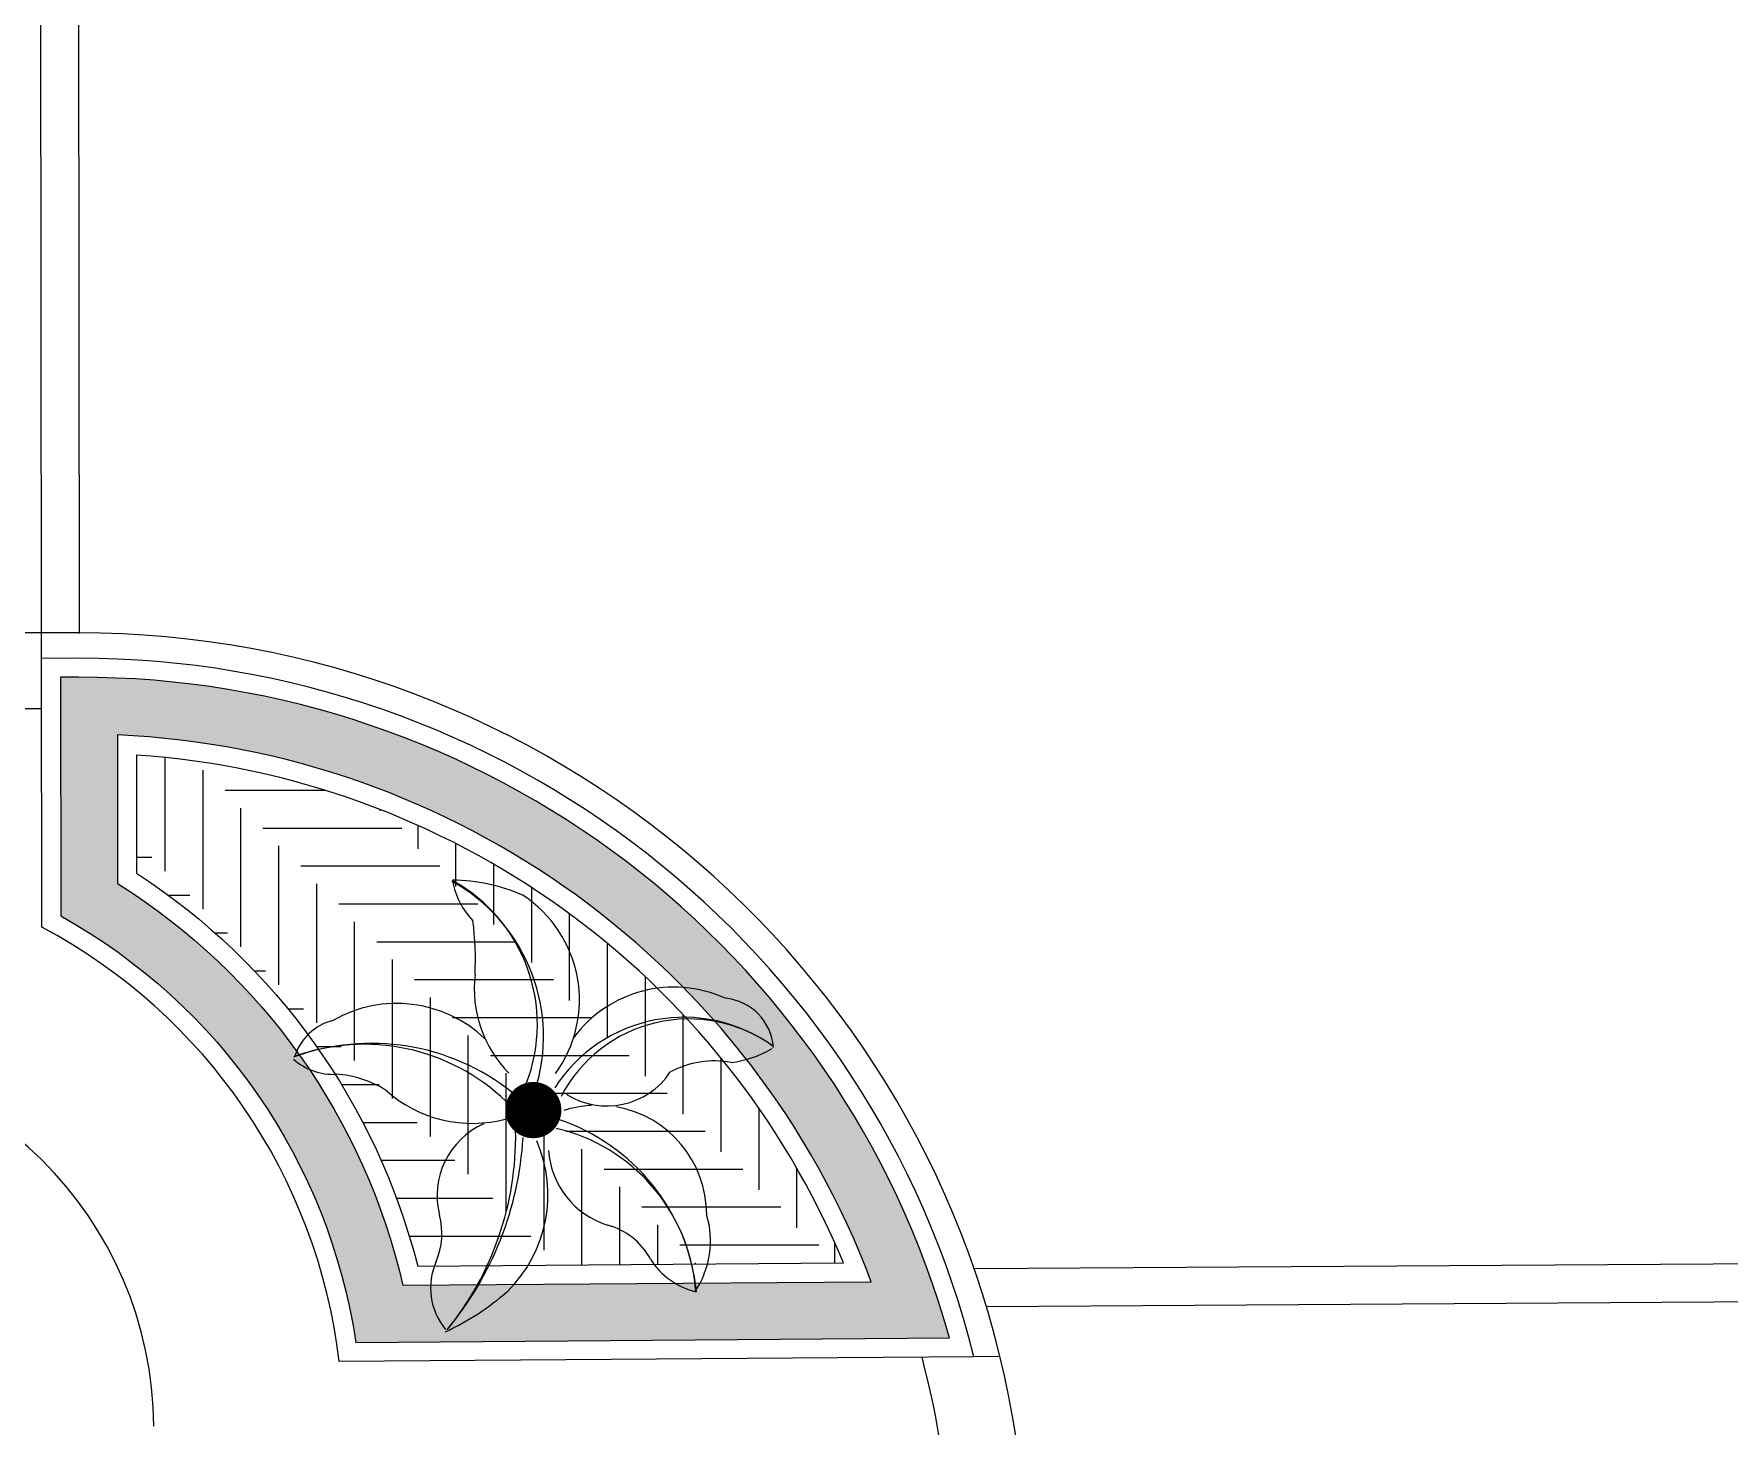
# Model space of a CAD drawing. Header units: feet. Extents: x 919634 to 928945, y 707022 to 708026.
# Drawn here: x 920552.63 to 920597.37, y 707448.22 to 707484.96 of the extents above; entities that cross this region are included whole.
import ezdxf

# ---------------------------------------------------------------- set-up
doc = ezdxf.new("R2010")
doc.units = ezdxf.units.FT
doc.header["$LTSCALE"] = 20
doc.header["$MEASUREMENT"] = 0
for name, color, linetype in [('-u-site-xref', 7, 'Continuous'), ('L-002', 15, 'Continuous'), ('LK-TREE-013M', 6, 'Continuous'), ('LK-TREE-035M', 123, 'Continuous'), ('LK-TREE-TRNK', 32, 'Continuous'), ('LP-PATT-GRND', 251, 'Continuous'), ('LP-PATT-SHAR', 4, 'Continuous'), ('LP-SHAR-BRDR-CONT', 123, 'Continuous'), ('LP-TREE', 15, 'Continuous'), ('Site Plan$0$SP-PAVERS-BANDS', 251, 'Continuous')]:
    doc.layers.add(name, color=color, linetype=linetype)
doc.layers.add('Site Plan$0$SP-CURB', color=3, linetype='Continuous', lineweight=25)
doc.layers.add('Site Plan$0$SP-SIDEWALK', color=2, linetype='Continuous', lineweight=25)
doc.layers.get('-u-site-xref').off()

# ---------------------------------------------------------------- blocks, each defined once
blk = doc.blocks.new('Site Plan')
at = {"layer": 'Site Plan$0$SP-CURB'}
for p, q in [((920553.812, 707469.153), (920539.858, 707469.14)), ((920552.836, 707468.482), (920552.835, 707469.152)), ((920553.812, 707468.483), (920552.836, 707468.482)), ((920578.129, 707450.056), (920577.44, 707450.051))]:
    blk.add_line(p, q, dxfattribs=at)
for radius, start in [(25, 8.3998), (24.33, 14.0281)]:
    blk.add_arc((920553.835, 707444.153), radius, start, 90.0544, dxfattribs=at)
at = {"layer": 'Site Plan$0$SP-PAVERS-BANDS'}
for p, q in [((920553.835, 707469.137, 0), (920553.806, 707496.762, 0)), ((920552.835, 707469.136, 0), (920552.807, 707495.865, 0)), ((920577.46, 707452.378, 0), (920604.256, 707452.546, 0)), ((920577.782, 707451.38, 0), (920603.928, 707451.544, 0))]:
    blk.add_line(p, q, dxfattribs=at)
at = {"layer": 'Site Plan$0$SP-SIDEWALK'}
for p, q in [((920552.844, 707461.387), (920552.836, 707468.482)), ((920552.838, 707467.152), (920546.838, 707467.147)), ((920577.44, 707450.051), (920560.689, 707449.926))]:
    blk.add_line(p, q, dxfattribs=at)
for centre, radius, start, end in [((920545.796, 707448.146), 15, 6.8163, 61.9736), ((920545.796, 707448.146), 10, 0.4232, 90.0544), ((920553.835, 707444.153), 23, 2.2245, 14.8311)]:
    blk.add_arc(centre, radius, start, end, dxfattribs=at)
blk = doc.blocks.new('TREE-PALM-041')
at = {"layer": 'LK-TREE-013M'}
for centre, radius, start, end in [((-0.372, 0.1634), 0.3947, 344.7768, 61.0692), ((-0.3558, 0.1912), 0.3648, 338.6686, 60.9385), ((0.3342, -0.1338), 0.3402, 54.0893, 147.3792), ((0.3457, -0.1174), 0.3201, 54.0343, 152.47), ((-0.3597, -0.3546), 0.503, 51.6225, 110.1516), ((-0.3762, -0.3101), 0.4564, 46.1981, 109.9457), ((-0.0883, -0.4507), 0.4536, 5.9321, 71.7258), ((-0.7226, -0.0583), 0.6834, 320.9913, 0.958), ((-0.759, -0.0173), 0.7375, 320.2897, 356.6002), ((-0.0404, -0.4329), 0.4028, 4.9849, 76.9143)]:
    blk.add_arc(centre, radius, start, end, dxfattribs=at)
at = {"layer": 'LK-TREE-035M'}
for centre, radius, start, end in [((-0.1847, 0.11), 0.4016, 66.3043, 89.2588), ((-0.0122, 0.5395), 0.17, 190.3649, 224.1151), ((-0.1754, 0.245), 0.278, 323.8983, 56.83), ((-0.816, 0.3341), 0.6872, 357.2418, 7.2817), ((0.1352, 0.2696), 0.2666, 173.2307, 224.6322), ((0.3126, -0.0033), 0.2768, 65.5809, 143.6588), ((-0.3035, -0.0466), 0.2838, 46.3344, 119.9193), ((0.4154, 0.1306), 0.1188, 4.3095, 84.3421), ((-0.4159, 0.0823), 0.1206, 103.9495, 162.4386), ((-0.4444, 0.2132), 0.1337, 228.2207, 272.7252), ((0.4061, 0.3535), 0.2502, 277.816, 300.0136), ((-0.4502, -0.1471), 0.227, 57.7063, 86.9435), ((0.1635, 0.1788), 0.1696, 237.7456, 326.3428), ((0.4014, -0.0936), 0.2029, 79.0208, 118.4619), ((-0.136, 0.2579), 0.2874, 227.8407, 285.3886), ((0.1425, -0.2322), 0.243, 93.0427, 107.8907), ((0.1425, -0.2322), 0.243, 359.9178, 79.8431), ((-0.0391, -0.1904), 0.175, 113.9028, 194.2622), ((-0.2692, -0.1882), 0.3018, 314.7284, 23.3372), ((0.2199, -0.0777), 0.1863, 183.6258, 252.7756), ((-0.3583, -0.2748), 0.1552, 336.5198, 15.4301), ((0.125, -0.4042), 0.1538, 28.2288, 75.0142), ((0.19, -0.2908), 0.2039, 326.1721, 16.5871), ((-0.0844, -0.3954), 0.1441, 155.9413, 219.774), ((0.4014, -0.2421), 0.1669, 212.3504, 256.3272), ((-0.4342, 0.0256), 0.5708, 294.7574, 311.3827)]:
    blk.add_arc(centre, radius, start, end, dxfattribs=at)
at = {"layer": 'LK-TREE-TRNK', "const_width": 0.0625}
blk.add_lwpolyline([(-0.0261, 0.0172, 1), (0.0261, -0.0172, 1)], format="xyb", close=True, dxfattribs=at)

msp = doc.modelspace()

# ---------------------------------------------------------------- block references
at = {"layer": '-u-site-xref'}
msp.add_blockref('Site Plan', (0, 0), dxfattribs=at)

# ---------------------------------------------------------------- next in the draw order: hatches: boundary and pattern name
at = {"layer": 'LP-PATT-GRND'}
h = msp.add_hatch(dxfattribs=at)
h.set_pattern_fill('LAFX-C230-CHIPSCRATCH', color=256, scale=10, angle=90, pattern_type=2)
h.set_pattern_definition([(96.1702, (920548.61197, 707453.0096), (30, -280), [0.67626, -371.47962]), (96.6325, (920542.86957, 707454.6813), (30, -260), [0.78664, -432.11058]), (98.3659, (920548.73917, 707453.1731), (10, -70), [0.62448, -343.03233]), (100.8855, (920545.17757, 707457.5706), (40, -210), [0.48112, -264.28293]), (102.0948, (920542.9966, 707454.754), (10, -50), [0.78053, -142.3977]), (102.2005, (920547.86697, 707457.0981), (30, -140), [0.68788, -377.86198]), (102.875, (920547.99417, 707457.1527), (50, -220), [0.6524, -358.37406]), (108.435, (920545.5047, 707452.8642), (-4e-12, -10), [0.5172, -31.1056]), (109.983, (920545.4138, 707457.5888), (10, -30), [0.4254, -116.6216]), (110.556, (920549.6478, 707461.8772), (10, -30), [0.621, -84.819]), (111.2505, (920548.75737, 707458.7517), (50, -130), [0.7019, -192.4302]), (111.8014, (920548.3394, 707460.2963), (10, -30), [0.5871, -53.2645]), (115.641, (920545.70457, 707452.8824), (110, -230), [0.5039, -276.80458]), (115.641, (920548.52117, 707460.3327), (110, -230), [0.5039, -276.80458]), (116.565, (920544.269, 707452.9005), (-10, 10), [1.0565, -21.3042]), (117.2553, (920549.55687, 707461.7682), (10, -20), [0.67455, -370.53967]), (117.4076, (920549.26617, 707457.2072), (10, -20), [0.55266, -303.58546]), (119.3578, (920548.86637, 707458.9153), (50, -90), [0.66717, -182.90843]), (122.0054, (920549.1572, 707457.1163), (30, -50), [0.5143, -93.8255]), (124.6952, (920544.23267, 707453.3185), (20, -30), [0.57463, -157.53925]), (125.7539, (920552.68237, 707458.2612), (50, -70), [0.5598, -307.49865]), (126.0274, (920552.5552, 707458.0431), (50, -70), [0.7415, -135.2732]), (133.6028, (920541.28857, 707450.8108), (190, -200), [0.52697, -289.47303]), (144.7824, (920542.36057, 707454.009), (-100, 70), [0.3781, -207.7084]), (146.9761, (920542.46957, 707454.118), (-170, 110), [0.43346, -238.10375]), (150.255, (920541.3436, 707451.1379), (-20, 10), [0.4395, -80.1831]), (163.4429, (920551.37407, 707456.9891), (-270, 80), [0.70143, -385.30375]), (163.54, (920547.26727, 707454.11799), (-170, 50), [0.8337, -457.96908]), (163.7398, (920546.83117, 707458.9516), (-70, 20), [0.4543, -249.5457]), (163.8866, (920547.23097, 707453.95449), (-70, 20), [0.85116, -467.55038]), (164.5778, (920546.90387, 707459.1333), (-110, 30), [0.54666, -300.28552]), (169.5625, (920550.15657, 707454.4996), (-110, 20), [0.70213, -385.69145]), (171.87, (920550.2293, 707459.9147), (-10, 1e-11), [0.8994, -69.8112]), (172.1467, (920550.12017, 707454.6995), (-220, 30), [0.53196, -292.21366]), (174.2894, (920543.7239, 707450.6836), (-10, 6e-14), [0.54786, -99.9509]), (174.5597, (920544.94137, 707451.7012), (-110, 10), [0.76666, -210.18357]), (175.2364, (920543.7784, 707450.8471), (-10, -4e-12), [0.4376, -119.9783]), (175.33314, (920550.04757, 707459.84199), (-370, 30), [0.89337, -490.73658]), (175.3645, (920544.92317, 707456.5893), (-250, 20), [0.67455, -370.53967]), (176.0548, (920551.42857, 707456.8074), (-150, 10), [1.0565, -289.6324]), (176.186, (920550.90157, 707458.5519), (-10, 2e-12), [0.54635, -149.7866]), (177.337, (920544.88687, 707451.5922), (-220, 10), [0.78222, -429.68265]), (178.3634, (920550.90157, 707458.4247), (-10, -3e-12), [0.63626, -349.50657]), (181.3639, (920552.57337, 707460.0056), (10, -7e-13), [0.76342, -419.35561]), (183.4682, (920552.33714, 707459.8784), (170, 10), [0.60076, -330.00475]), (186.582, (920550.64717, 707463.2042), (90, 10), [0.4756, -261.24945]), (186.7098, (920546.99467, 707456.553), (90, 10), [0.31105, -170.8614]), (186.7098, (920546.72217, 707454.0272), (90, 10), [0.31105, -170.8614]), (187.3524, (920545.95897, 707455.6626), (80, 10), [0.568, -312.002]), (187.7652, (920547.75797, 707452.2463), (150, 20), [0.40347, -221.63256]), (188.6156, (920550.75617, 707463.3672), (200, 30), [0.6065, -333.15988]), (189.0903, (920545.83177, 707455.5172), (190, 30), [0.46007, -252.7197]), (189.1623, (920547.90327, 707452.101), (250, 40), [0.5706, -313.43577]), (189.6888, (920548.66647, 707455.9897), (60, 10), [0.7558, -415.17688]), (189.7276, (920553.06397, 707460.2602), (60, 10), [0.6453, -354.46034]), (190.5392, (920548.61197, 707455.8261), (270, 50), [0.79478, -436.58377]), (192.9946, (920544.8505, 707456.9346), (90, 20), [0.4849, -132.93176]), (195.9454, (920546.9766, 707454.0998), (40, 10), [0.2646, -72.5365]), (196.5044, (920542.46957, 707452.101), (170, 50), [0.5117, -281.09084]), (196.6992, (920547.7034, 707460.0601), (70, 20), [0.3794, -104.0236]), (198.435, (920547.34, 707459.951), (10, 1e-11), [0.115, -31.5078]), (198.435, (920545.9953, 707458.043), (10, 1e-11), [0.2298, -31.393]), (198.435, (920544.16, 707451.374), (10, 1e-11), [0.115, -31.5078]), (200.556, (920545.7773, 707457.9704), (30, 10), [0.4658, -84.9743]), (200.8545, (920547.37637, 707456.6984), (80, 30), [0.40835, -224.3137]), (202.1094, (920549.95667, 707460.0783), (50, 20), [0.62764, -344.77068]), (202.1663, (920546.63157, 707451.1742), (50, 20), [0.5298, -291.0178]), (202.9321, (920546.14067, 707450.97433), (190, 80), [0.513, -281.79888]), (204.444, (920550.1929, 707462.8042), (90, 40), [0.2196, -120.6109]), (205.0169, (920543.77837, 707455.8806), (130, 60), [0.3008, -165.22866]), (205.4633, (920542.85157, 707452.2827), (190, 90), [0.42266, -232.1714]), (206.565, (920544.378, 707451.483), (-10, -10), [0.2438, -22.1169]), (206.565, (920550.3383, 707458.352), (-10, -10), [0.4876, -21.873]), (206.565, (920546.9584, 707451.3378), (-10, -10), [0.3657, -21.995]), (206.565, (920541.9796, 707451.9556), (-10, -10), [0.4876, -21.8731]), (207.2161, (920546.68577, 707456.5167), (20, 10), [0.71518, -392.8582]), (208.6105, (920550.3565, 707460.2963), (20, 10), [0.4554, -124.84426]), (209.0546, (920545.3411, 707457.8068), (20, 10), [0.3742, -102.5821]), (210.3791, (920550.86527, 707458.6609), (120, 70), [0.61084, -335.54388]), (210.3791, (920543.50577, 707455.7534), (120, 70), [0.61084, -335.54388]), (212.0054, (920552.3735, 707458.1521), (50, 30), [0.5143, -93.8255]), (212.0054, (920544.7597, 707454.6995), (50, 30), [0.1714, -94.1684]), (212.4712, (920544.0506, 707451.3378), (80, 50), [0.2369, -130.1471]), (213.1113, (920549.13897, 707453.8636), (200, 130), [0.49897, -274.09163]), (213.69, (920546.4133, 707453.9908), (20, 10), [0.5897, -35.4658]), (213.9436, (920553.3184, 707458.78809), (30.0053999, 19.9918977), [1.139, -589.6232]), (214.992, (920551.047, 707458.7881), (30, 20), [0.2218, -121.84374]), (215.5377, (920551.9374, 707457.8795), (30, 20), [0.6253, -85.398]), (215.8377, (920549.90217, 707458.1339), (70, 50), [0.40347, -221.63256]), (216.2538, (920548.72097, 707453.591), (110, 80), [0.338, -185.67274]), (216.4692, (920545.66817, 707450.77445), (190, 140), [0.51972, -285.48728]), (217.4054, (920544.61427, 707454.6086), (40, 30), [0.3889, -213.62046]), (217.9987, (920549.37517, 707459.842), (90, 70), [0.7379, -405.3409]), (219.95755, (920552.428, 707460.15089), (60, 50), [0.87714, -481.8236]), (220.4622, (920549.04807, 707461.31419), (270, 230), [0.81204, -446.06602]), (221.3478, (920547.43087, 707454.4996), (80, 70), [0.60514, -332.41138]), (222.1376, (920550.57447, 707463.1492), (100, 90), [0.5146, -282.68144]), (222.7094, (920547.66707, 707454.7177), (120, 110), [0.3215, -176.59657]), (222.7974, (920548.43027, 707460.7872), (130, 120), [0.66865, -367.29874]), (222.879, (920549.57507, 707457.8977), (130, 120), [0.69433, -190.3554]), (223.1524, (920546.28607, 707458.3156), (150, 140), [0.39853, -218.9186]), (223.7811, (920548.44847, 707453.3912), (230, 220), [0.60405, -331.81135]), (225, (920545.087, 707452.501), (-2e-15, -10), [0.1799, -13.9622]), (225, (920543.651, 707452.81), (-2e-15, -10), [0.2827, -13.8595]), (225, (920544.9595, 707452.3735), (-2e-15, -10), [0.1028, -14.0393]), (225, (920549.648, 707454.3724), (-2e-15, -10), [0.7195, -13.4226]), (225, (920547.104, 707451.483), (-2e-15, -10), [0.2056, -13.9365]), (225, (920544.5234, 707451.6285), (-2e-15, -10), [0.2056, -13.9365]), (226.2189, (920551.42857, 707457.5161), (-220, -230), [0.60405, -331.81135]), (226.4688, (920542.97857, 707455.4445), (-180, -190), [0.50128, -275.361]), (227.2906, (920547.81247, 707457.1708), (-110, -120), [0.64297, -176.2751]), (228.0128, (920550.302, 707455.3173), (-80, -90), [0.2445, -134.29177]), (228.5035, (920541.07057, 707451.02885), (-150, -170), [0.6308, -346.5003]), (229.9697, (920544.03277, 707453.264), (-50, -60), [0.5933, -325.90326]), (230.0636, (920549.99297, 707462.71319), (-49.9778318, -60.0184665), [1.0191, -481.68167]), (231.7662, (920544.99587, 707449.95673), (-110, -140), [0.76342, -419.35561]), (232.5946, (920551.28317, 707459.097), (-30, -40), [0.3889, -213.62046]), (232.5946, (920543.85107, 707451.21056), (-30, -40), [0.3889, -213.62046]), (232.65065, (920547.23097, 707459.91469), (-160, -210), [0.86863, -477.1481]), (233.7462, (920544.72327, 707451.9011), (-80, -110), [0.338, -185.67274]), (234.1623, (920550.13837, 707455.1356), (-50, -70), [0.40347, -221.63256]), (235.008, (920546.704, 707459.2242), (-20, -30), [0.2218, -121.84374]), (235.6197, (920545.63187, 707455.499), (-20, -30), [0.41834, -229.79895]), (236.00354, (920544.85047, 707457.06179), (-19.9880128, -30.007988), [0.94247, -481.65467]), (236.31, (920543.5422, 707450.7563), (-10, -20), [0.3931, -35.6624]), (236.31, (920545.9226, 707453.6637), (-10, -20), [0.7862, -35.2693]), (236.31, (920541.5436, 707451.7375), (-10, -20), [0.8517, -35.2038]), (237.1715, (920549.06627, 707457.4252), (-90, -140), [0.67038, -368.24696]), (238.815, (920546.04977, 707456.18959), (-30, -50), [0.80715, -443.3775]), (239.7436, (920549.9022, 707454.8085), (-40, -70), [0.5049, -138.41955]), (240.5241, (920548.01237, 707452.9732), (-90, -160), [0.4801, -263.7168]), (241.557, (920551.01057, 707457.08), (-70, -130), [0.496, -272.4509]), (242.354, (920547.77607, 707452.5553), (-10, -20), [0.43078, -236.6346]), (242.4472, (920547.57617, 707452.1737), (-10, -20), [0.4714, -258.95103]), (243.435, (920544.3235, 707456.2804), (10, 10), [0.0813, -22.2794]), (243.435, (920543.615, 707450.9016), (10, 10), [0.1625, -22.1981]), (243.435, (920545.2503, 707450.4655), (10, 10), [0.5689, -21.7918]), (244.44, (920544.30537, 707454.3724), (-100, -210), [0.46328, -254.4877]), (244.6538, (920547.97597, 707457.5161), (-80, -170), [0.38203, -209.85593]), (244.7989, (920549.33887, 707461.9322), (-70, -150), [0.6828, -187.2001]), (245.2249, (920547.2491, 707456.8437), (-50, -110), [0.78053, -142.3977]), (246.2796, (920548.79367, 707459.38769), (-70.049563, -159.978307), [1.31, -446.46228]), (246.3706, (920548.70287, 707456.8619), (-30, -70), [0.6347, -174.0078]), (247.6199, (920546.41327, 707458.6245), (-20, -50), [0.3341, -183.5137]), (247.751, (920544.88687, 707452.3009), (-20, -50), [0.43193, -237.26536]), (247.9638, (920547.14007, 707456.88009), (-20, -50), [0.82335, -452.27708]), (248.6294, (920546.57677, 707459.0425), (-70, -180), [0.4488, -246.53298]), (248.9625, (920545.4865, 707453.0096), (-30, -80), [0.2531, -139.0308]), (249.1455, (920548.12137, 707457.8977), (-30, -80), [0.40835, -224.3137]), (253.8108, (920545.01407, 707457.6251), (-20, -70), [0.58658, -322.21367]), (254.1569, (920542.63357, 707455.08109), (-150.2209584, -529.93741485), [1.3978, -622.22068]), (255.964, (920550.7744, 707463.9492), (-2e-11, -10), [0.8242, -40.4069]), (258.1785, (920542.43357, 707452.3009), (-50, -240), [0.7983, -438.51935]), (258.4078, (920548.44847, 707456.2804), (-10, -50), [0.72344, -397.39714]), (258.9298, (920550.77437, 707456.64389), (-80, -410), [0.85174, -467.86993]), (259.3803, (920542.56057, 707452.4462), (-20, -110), [0.88743, -161.90077]), (262.875, (920544.1055, 707453.9545), (-2e-11, -10), [0.293, -80.3296]), (264.8056, (920544.0691, 707453.6637), (-5e-11, -10), [0.4014, -110.0522]), (265.3141, (920545.12307, 707450.75628), (-30.1229628, -369.9900095), [1.1122, -490.51776]), (266.186, (920545.26847, 707450.6654), (5e-11, -10), [0.81953, -149.51343]), (266.6335, (920546.70397, 707451.4286), (8e-11, -10), [0.6189, -169.67496]), (267.614, (920546.48587, 707451.22874), (7e-11, -10), [0.4365, -239.77175])])
edge = h.paths.add_edge_path()
edge.add_line((920553.337, 707467.983), (920553.343, 707461.684))
edge.add_arc((920545.796, 707448.146), 15.5, 8.472, 60.8626, ccw=False)
edge.add_line((920561.126, 707450.429), (920576.792, 707450.546))
edge.add_arc((920553.835, 707444.153), 23.83, 15.561, 90.0544)
edge.add_line((920553.813, 707467.983), (920553.337, 707467.983))
edge = h.paths.add_edge_path(flags=16)
edge.add_line((920554.838, 707466.461), (920554.842, 707462.539))
edge.add_arc((920545.796, 707448.146), 17, 12.8917, 57.8505, ccw=False)
edge.add_line((920562.367, 707451.938), (920574.73, 707452.031))
edge.add_arc((920553.835, 707444.153), 22.33, 20.6569, 87.4265)
at = {"layer": 'LP-PATT-SHAR'}
h = msp.add_hatch(dxfattribs=at)
h.set_pattern_fill('LAFX-A220-HBDASH', color=256, scale=22, pattern_type=2)
h.set_pattern_definition([(0, (920571.063, 707444.22), (0, 22), [3.667, -18.333]), (0, (920570.063, 707445.22), (0, 22), [3.667, -18.333]), (0, (920569.063, 707446.22), (0, 22), [3.667, -18.333]), (0, (920568.063, 707447.22), (0, 22), [3.667, -18.333]), (0, (920567.063, 707448.22), (0, 22), [3.667, -18.333]), (0, (920573.663, 707448.988), (0, 22), [3.667, -18.333]), (0, (920566.063, 707449.22), (0, 22), [3.667, -18.333]), (0, (920572.664, 707449.988), (0, 22), [3.667, -18.333]), (0, (920565.063, 707450.22), (0, 22), [3.667, -18.333]), (0, (920571.663, 707450.988), (0, 22), [3.667, -18.333]), (0, (920564.063, 707451.22), (0, 22), [3.667, -18.333]), (0, (920570.663, 707451.988), (0, 22), [3.667, -18.333]), (0, (920563.063, 707452.22), (0, 22), [3.667, -18.333]), (0, (920569.663, 707452.988), (0, 22), [3.667, -18.333]), (0, (920562.063, 707453.22), (0, 22), [3.667, -18.333]), (0, (920576.339, 707453.58), (0, 22), [3.667, -18.333]), (0, (920568.663, 707453.988), (0, 22), [3.667, -18.333]), (0, (920561.063, 707454.22), (0, 22), [3.667, -18.333]), (0, (920575.338, 707454.58), (0, 22), [3.667, -18.333]), (0, (920567.663, 707454.988), (0, 22), [3.667, -18.333]), (0, (920560.063, 707455.22), (0, 22), [3.667, -18.333]), (0, (920574.339, 707455.58), (0, 22), [3.667, -18.333]), (0, (920566.663, 707455.988), (0, 22), [3.667, -18.333]), (0, (920559.063, 707456.22), (0, 22), [3.667, -18.333]), (0, (920573.338, 707456.58), (0, 22), [3.667, -18.333]), (0, (920565.663, 707456.988), (0, 22), [3.667, -18.333]), (0, (920558.063, 707457.22), (0, 22), [3.667, -18.333]), (0, (920572.339, 707457.58), (0, 22), [3.667, -18.333]), (0, (920564.663, 707457.988), (0, 22), [3.667, -18.333]), (0, (920557.063, 707458.22), (0, 22), [3.667, -18.333]), (0, (920571.338, 707458.58), (0, 22), [3.667, -18.333]), (0, (920563.664, 707458.988), (0, 22), [3.667, -18.333]), (0, (920556.063, 707459.22), (0, 22), [3.667, -18.333]), (0, (920570.339, 707459.58), (0, 22), [3.667, -18.333]), (0, (920562.663, 707459.988), (0, 22), [3.667, -18.333]), (0, (920555.063, 707460.22), (0, 22), [3.667, -18.333]), (0, (920569.338, 707460.58), (0, 22), [3.667, -18.333]), (0, (920561.664, 707460.988), (0, 22), [3.667, -18.333]), (0, (920554.063, 707461.22), (0, 22), [3.667, -18.333]), (0, (920568.339, 707461.58), (0, 22), [3.667, -18.333]), (0, (920560.663, 707461.988), (0, 22), [3.667, -18.333]), (0, (920553.063, 707462.22), (0, 22), [3.667, -18.333]), (0, (920567.338, 707462.58), (0, 22), [3.667, -18.333]), (0, (920559.663, 707462.988), (0, 22), [3.667, -18.333]), (0, (920552.063, 707463.22), (0, 22), [3.667, -18.333]), (0, (920566.339, 707463.58), (0, 22), [3.667, -18.333]), (0, (920558.663, 707463.988), (0, 22), [3.667, -18.333]), (0, (920551.063, 707464.22), (0, 22), [3.667, -18.333]), (0, (920565.339, 707464.58), (0, 22), [3.667, -18.333]), (0, (920557.663, 707464.988), (0, 22), [3.667, -18.333]), (0, (920550.063, 707465.083), (0, 22), [3.667, -18.333]), (0, (920564.338, 707465.58), (0, 22), [3.667, -18.333]), (0, (920556.663, 707465.988), (0, 22), [3.667, -18.333]), (0, (920563.339, 707466.58), (0, 22), [3.667, -18.333]), (0, (920555.663, 707466.988), (0, 22), [3.667, -18.333]), (0, (920562.338, 707467.58), (0, 22), [3.667, -18.333]), (0, (920554.663, 707467.988), (0, 22), [3.667, -18.333]), (0, (920561.339, 707468.58), (0, 22), [3.667, -18.333]), (0, (920553.663, 707468.988), (0, 22), [3.667, -18.333]), (0, (920560.338, 707469.58), (0, 22), [3.667, -18.333]), (0, (920552.664, 707469.85), (0, 22), [3.667, -18.333]), (0, (920559.339, 707470.58), (0, 22), [3.667, -18.333]), (0, (920558.338, 707471.58), (0, 22), [3.667, -18.333]), (0, (920557.339, 707472.58), (0, 22), [3.667, -18.333]), (0, (920556.339, 707473.58), (0, 22), [3.667, -18.333]), (0, (920555.339, 707474.441), (0, 22), [3.667, -18.333]), (90, (920576.755, 707449.442), (-22, 1e-15), [3.667, -18.333]), (90, (920575.755, 707450.441), (-22, 1e-15), [3.667, -18.333]), (90, (920574.755, 707451.441), (-22, 1e-15), [3.667, -18.333]), (90, (920574.08, 707444.85), (-22, 1e-15), [3.667, -18.333]), (90, (920573.755, 707452.441), (-22, 1e-15), [3.667, -18.333]), (90, (920573.08, 707445.85), (-22, 1e-15), [3.667, -18.333]), (90, (920572.755, 707453.441), (-22, 1e-15), [3.667, -18.333]), (90, (920572.08, 707446.85), (-22, 1e-15), [3.667, -18.333]), (90, (920571.755, 707454.441), (-22, 1e-15), [3.667, -18.333]), (90, (920571.48, 707440.083), (-22, 1e-15), [3.667, -18.333]), (90, (920571.08, 707447.85), (-22, 1e-15), [3.667, -18.333]), (90, (920570.755, 707455.441), (-22, 1e-15), [3.667, -18.333]), (90, (920570.48, 707441.083), (-22, 1e-15), [3.667, -18.333]), (90, (920570.08, 707448.85), (-22, 1e-15), [3.667, -18.333]), (90, (920569.755, 707456.441), (-22, 1e-15), [3.667, -18.333]), (90, (920569.48, 707442.083), (-22, 1e-15), [3.667, -18.333]), (90, (920569.08, 707449.85), (-22, 1e-15), [3.667, -18.333]), (90, (920568.755, 707457.441), (-22, 1e-15), [3.667, -18.333]), (90, (920568.48, 707443.083), (-22, 1e-15), [3.667, -18.333]), (90, (920568.08, 707450.85), (-22, 1e-15), [3.667, -18.333]), (90, (920567.755, 707458.441), (-22, 1e-15), [3.667, -18.333]), (90, (920567.48, 707444.083), (-22, 1e-15), [3.667, -18.333]), (90, (920567.08, 707451.85), (-22, 1e-15), [3.667, -18.333]), (90, (920566.755, 707459.441), (-22, 1e-15), [3.667, -18.333]), (90, (920566.48, 707445.083), (-22, 1e-15), [3.667, -18.333]), (90, (920566.08, 707452.85), (-22, 1e-15), [3.667, -18.333]), (90, (920565.755, 707460.442), (-22, 1e-15), [3.667, -18.333]), (90, (920565.48, 707446.083), (-22, 1e-15), [3.667, -18.333]), (90, (920565.08, 707453.85), (-22, 1e-15), [3.667, -18.333]), (90, (920564.755, 707461.441), (-22, 1e-15), [3.667, -18.333]), (90, (920564.48, 707447.083), (-22, 1e-15), [3.667, -18.333]), (90, (920564.08, 707454.85), (-22, 1e-15), [3.667, -18.333]), (90, (920563.755, 707462.442), (-22, 1e-15), [3.667, -18.333]), (90, (920563.48, 707448.083), (-22, 1e-15), [3.667, -18.333]), (90, (920563.08, 707455.85), (-22, 1e-15), [3.667, -18.333]), (90, (920562.755, 707463.441), (-22, 1e-15), [3.667, -18.333]), (90, (920562.48, 707449.083), (-22, 1e-15), [3.667, -18.333]), (90, (920562.08, 707456.85), (-22, 1e-15), [3.667, -18.333]), (90, (920561.755, 707464.441), (-22, 1e-15), [3.667, -18.333]), (90, (920561.48, 707450.083), (-22, 1e-15), [3.667, -18.333]), (90, (920561.08, 707457.85), (-22, 1e-15), [3.667, -18.333]), (90, (920560.755, 707465.441), (-22, 1e-15), [3.667, -18.333]), (90, (920560.48, 707451.083), (-22, 1e-15), [3.667, -18.333]), (90, (920560.08, 707458.85), (-22, 1e-15), [3.667, -18.333]), (90, (920559.755, 707466.441), (-22, 1e-15), [3.667, -18.333]), (90, (920559.48, 707452.083), (-22, 1e-15), [3.667, -18.333]), (90, (920559.08, 707459.85), (-22, 1e-15), [3.667, -18.333]), (90, (920558.755, 707467.441), (-22, 1e-15), [3.667, -18.333]), (90, (920558.48, 707453.083), (-22, 1e-15), [3.667, -18.333]), (90, (920558.08, 707460.85), (-22, 1e-15), [3.667, -18.333]), (90, (920557.755, 707468.441), (-22, 1e-15), [3.667, -18.333]), (90, (920557.48, 707454.083), (-22, 1e-15), [3.667, -18.333]), (90, (920557.08, 707461.85), (-22, 1e-15), [3.667, -18.333]), (90, (920556.755, 707469.441), (-22, 1e-15), [3.667, -18.333]), (90, (920556.48, 707455.083), (-22, 1e-15), [3.667, -18.333]), (90, (920556.08, 707462.85), (-22, 1e-15), [3.667, -18.333]), (90, (920555.755, 707470.304), (-22, 1e-15), [3.667, -18.333]), (90, (920555.48, 707456.083), (-22, 1e-15), [3.667, -18.333]), (90, (920555.08, 707463.85), (-22, 1e-15), [3.667, -18.333]), (90, (920554.48, 707457.083), (-22, 1e-15), [3.667, -18.333]), (90, (920554.08, 707464.85), (-22, 1e-15), [3.667, -18.333]), (90, (920553.48, 707458.083), (-22, 1e-15), [3.667, -18.333]), (90, (920553.08, 707465.712), (-22, 1e-15), [3.667, -18.333]), (90, (920552.48, 707459.083), (-22, 1e-15), [3.667, -18.333]), (90, (920551.48, 707460.083), (-22, 1e-15), [3.667, -18.333]), (90, (920550.48, 707460.945), (-22, 1e-15), [3.667, -18.333])])
edge = h.paths.add_edge_path()
edge.add_line((920555.339, 707465.931), (920555.341, 707462.813))
edge.add_arc((920545.796, 707448.146), 17.5, 14.2099, 56.9423, ccw=False)
edge.add_line((920562.76, 707452.441), (920573.996, 707452.525))
edge.add_arc((920553.835, 707444.153), 21.83, 22.551, 86.0517)

# ---------------------------------------------------------------- next in the draw order: linework, layer by layer
at = {"layer": 'L-002'}
for points in [[(920553.337, 707467.983), (920553.343, 707461.684, -0.232664), (920561.126, 707450.429), (920576.792, 707450.546, 0.336991), (920553.813, 707467.983)], [(920554.838, 707466.461), (920554.842, 707462.539, -0.198725), (920562.367, 707451.938), (920574.73, 707452.031, 0.29987)]]:
    msp.add_lwpolyline(points, format="xyb", close=True, dxfattribs=at)
at = {"layer": 'LP-SHAR-BRDR-CONT'}
msp.add_lwpolyline([(920555.339, 707465.931), (920555.341, 707462.813, -0.188647), (920562.76, 707452.441), (920573.996, 707452.525, 0.284389)], format="xyb", close=True, dxfattribs=at)

# ---------------------------------------------------------------- next in the draw order: block references
at = {"layer": 'LP-TREE', "xscale": 11.86833221055216, "yscale": 11.86833221055216, "zscale": 11.86833221055216}
msp.add_blockref('TREE-PALM-041', (920565.811, 707456.559), dxfattribs=at)

doc.saveas('drawing.dxf')
